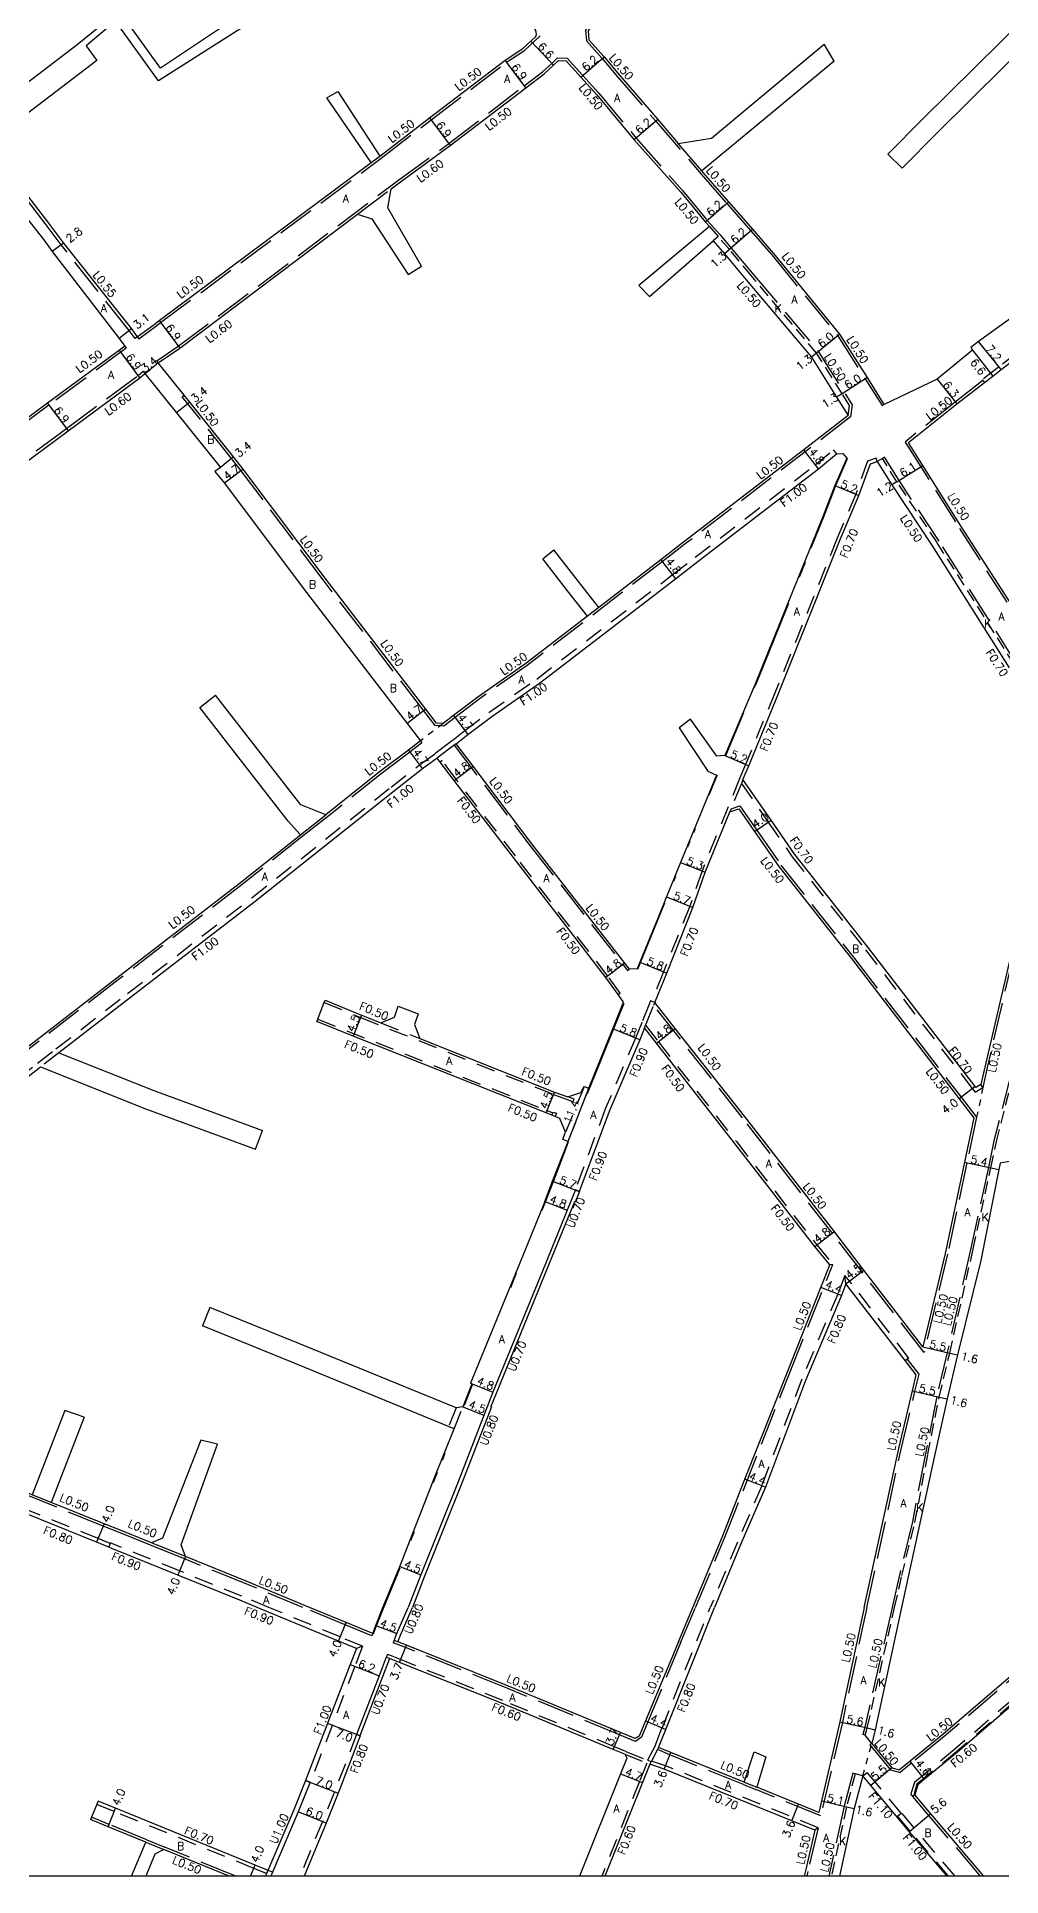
# Model space of a CAD drawing. Header units: metres. Extents: x -10400 to -9599, y -111600 to -111000.
# Drawn here: x -10167.5 to -9974.7, y -111600 to -111232.3 of the extents above; entities that cross this region are included whole.
import ezdxf

# ---------------------------------------------------------------- set-up
doc = ezdxf.new("R2010")
doc.units = ezdxf.units.M
doc.header["$LTSCALE"] = 2.5
for name, pattern in [('2213000', [1.5, 1, -0.5]), ('2232000', [2.5, 1.5, -1]), ('2233000', [4, 3, -1]), ('6301000', [1, 0.5, -0.5])]:
    doc.linetypes.add(name, pattern=pattern)
for name, color, linetype in [('2101000', 177, 'Continuous'), ('2101001', 1, 'Continuous'), ('2102000', 191, 'Continuous'), ('2102001', 191, 'Continuous'), ('2213000', 6, '2213000'), ('2231000', 162, 'Continuous'), ('2232000', 4, '2232000'), ('2233000', 62, '2233000'), ('2235000', 7, 'Continuous'), ('5107000', 24, '2232000'), ('6132000', 1, '6132000'), ('6165200', 3, 'Continuous'), ('9201100', 215, 'Continuous'), ('9201500', 222, 'Continuous'), ('9202100', 82, 'Continuous'), ('9202200', 155, '6301000'), ('9203500', 155, 'Continuous'), ('999', 7, 'Continuous')]:
    doc.layers.add(name, color=color, linetype=linetype)
doc.styles.add('Dm_Anotation', font='txt.shx', dxfattribs={"bigfont": 'pscdm.shx'})
doc.linetypes.add('6132000', pattern='A,1e-07,[100,DM.shx,S=0.25,R=0,X=0,Y=0],0.05,[100,DM.shx,S=0.2,R=0,X=0,Y=0],0.05,[100,DM.shx,S=0.15,R=0,X=0,Y=0],0.05,[100,DM.shx,S=0.1,R=0,X=0,Y=0],0.05,[100,DM.shx,S=0.05,R=0,X=0,Y=0],4.8', length=5)

msp = doc.modelspace()

# ---------------------------------------------------------------- linework, layer by layer
at = {"layer": '2101000'}
for points in [[(-10024.93, -111194.1), (-10031.82, -111200.06), (-10039.06, -111207.38), (-10043.81, -111211.19), (-10047.75, -111216.5), (-10055.67, -111228.52), (-10057.28, -111231.08), (-10057.12, -111232.87), (-10054.06, -111236.27), (-10050.99, -111239.97), (-10043.35, -111248.83), (-10039.24, -111253.61)], [(-10098.93, -111256.14), (-10088.96, -111248.5), (-10073.87, -111236.96), (-10070.29, -111234.65), (-10068.72, -111233.17), (-10067.7, -111232.21), (-10067.61, -111231.79), (-10067.66, -111231.39), (-10067.74, -111231.03), (-10067.94, -111230.71), (-10070.36, -111228.86), (-10074.81, -111224.92), (-10079.77, -111220.92), (-10091.42, -111212.48), (-10091.87, -111211.67)], [(-10096.62, -111262.66), (-10094.78, -111261.28), (-10084.82, -111254.02), (-10069.73, -111242.48), (-10066.03, -111239.7), (-10064.19, -111237.97), (-10063.17, -111237.01), (-10061.68, -111237.08), (-10058.75, -111240.33), (-10055.53, -111243.89), (-10048.05, -111252.88), (-10038.75, -111263.37), (-10033.82, -111269.33), (-10033.02, -111270.22)], [(-10175.8, -111255.68), (-10175, -111256.47), (-10174.54, -111257.42), (-10173.16, -111259.12), (-10165.35, -111269.26), (-10162.17, -111273.52), (-10148.56, -111290.69), (-10147.4, -111292.27), (-10143.76, -111289.58), (-10143.03, -111289.03), (-10100.65, -111257.42)], [(-9969.51, -111286.23), (-9979.2, -111293.18), (-9980.78, -111294.42), (-9980.41, -111294.9), (-9987.5, -111300.75), (-9998.06, -111305.76), (-10001.43, -111300.41), (-10006.95, -111291.75), (-10019.79, -111275.98), (-10024.35, -111270.75), (-10029.15, -111265.25), (-10034.25, -111259.41), (-10034.52, -111259.09)], [(-10175.51, -111260.98), (-10166.06, -111272.86), (-10164.38, -111275.23), (-10151.01, -111292.6), (-10149.87, -111294.1), (-10150.96, -111294.9), (-10165.36, -111305.55), (-10179.96, -111316.35)], [(-10057.39, -111348.09), (-10069.71, -111357.55), (-10079.33, -111364.3), (-10084.18, -111367.99), (-10086.26, -111369.58), (-10087.56, -111369.5), (-10089.71, -111366.71), (-10109.84, -111340.53), (-10126.21, -111318.73), (-10128.13, -111316.26), (-10136.91, -111305.31), (-10138, -111303.96), (-10143.2, -111297.49), (-10138.91, -111294.56), (-10103.34, -111267.73)], [(-10032.24, -111273.05), (-10030, -111275.68), (-10025.67, -111280.85), (-10012.62, -111296.34), (-10007.59, -111304.33), (-10005.26, -111307.99), (-10014.15, -111314.83), (-10038.2, -111333.34), (-10042.75, -111336.84), (-10055.14, -111346.36)], [(-9966.83, -111354.79), (-9982.58, -111330.35), (-9990.36, -111317.98), (-9992.74, -111314.2), (-9993.24, -111313.41), (-9983.58, -111305.69), (-9978.05, -111301.41), (-9976.37, -111300.12), (-9974.72, -111298.82), (-9966.05, -111292.15)], [(-10194.14, -111335.71), (-10188.02, -111331.35), (-10175.24, -111321.47), (-10161.22, -111311.07), (-10146.86, -111300.45), (-10145.85, -111299.62), (-10139.56, -111307.44), (-10130.78, -111318.39), (-10131.87, -111319.19), (-10129.97, -111321.55), (-10117.82, -111337.72), (-10113.58, -111343.38), (-10093.44, -111369.57), (-10090.78, -111373.03), (-10093.2, -111374.88), (-10098.94, -111379.25), (-10109.7, -111387.81)], [(-10031.58, -111379.92), (-10038.76, -111397.35), (-10041.6, -111404.23), (-10043.42, -111408.65), (-10046.92, -111417.29), (-10047.46, -111418.6), (-10048.98, -111418.65), (-10049.89, -111417.49), (-10068.49, -111393.64), (-10080.24, -111378.09), (-10083.62, -111373.61), (-10081.33, -111371.73), (-10076.5, -111368.18), (-10066.95, -111361.48), (-10039.82, -111340.64), (-10035.23, -111337.11), (-10011.22, -111318.63), (-10007.6, -111315.63), (-10006.36, -111315.58), (-10005.57, -111316.51), (-10007.92, -111321.99), (-10010.26, -111328.06), (-10023.95, -111361.83), (-10029.93, -111375.98)], [(-9972.71, -111415.63), (-9977.98, -111438.24), (-9978.72, -111441.72), (-9979.74, -111442.35), (-9979.89, -111442.15), (-10001.28, -111414.35), (-10015.91, -111395.78), (-10020.69, -111388.89), (-10026.31, -111380.78), (-10025.14, -111378), (-10019.22, -111363.59), (-10006.85, -111332.81), (-10003.12, -111324), (-10000.84, -111317.68), (-9999.45, -111317.21), (-9996.54, -111321.87), (-9988.5, -111334.05), (-9973.09, -111358.41)], [(-10061.3, -111444.2), (-10058.73, -111443.31), (-10058.05, -111442.12), (-10057.15, -111442.47), (-10052.33, -111430.62), (-10050.17, -111425.3), (-10051.28, -111423.76), (-10053.73, -111420.36), (-10072.17, -111396.36), (-10084.07, -111380.99), (-10086.81, -111377.28), (-10087.41, -111376.47), (-10090.35, -111378.61), (-10096, -111383.05), (-10123.8, -111405.16), (-10148.73, -111424.33), (-10163.04, -111435.39)], [(-10198.2, -111456.42), (-10192.97, -111452.46), (-10189.02, -111449.33), (-10178.46, -111441.34), (-10173.63, -111437.51), (-10151.5, -111420.41), (-10126.74, -111401.36), (-10114.78, -111391.85)], [(-10109.85, -111424.88), (-10102.55, -111427.86), (-10098.71, -111429.39)], [(-10098.71, -111429.39), (-10096, -111428.27), (-10095.24, -111426.04), (-10091.26, -111427.62), (-10092, -111429.75), (-10090.89, -111432.51)], [(-10062.93, -111448.5), (-10063.85, -111448.14), (-10064.5, -111447.88), (-10065.64, -111447.42), (-10104.22, -111432.04), (-10111.5, -111429.13)], [(-10036.31, -111546.27), (-10030.4, -111532.06), (-10025.9, -111520.64), (-10017.49, -111499.34), (-10010.71, -111482.29), (-10008.92, -111477.78), (-10011.94, -111474.1), (-10028.03, -111453.46), (-10043.61, -111433.5), (-10045.98, -111430.41), (-10046.95, -111432.8), (-10052.94, -111446.82), (-10059.03, -111463.12), (-10059.81, -111462.82), (-10061.43, -111466.84)], [(-10090.89, -111432.51), (-10063.98, -111443.24), (-10061.3, -111444.2)], [(-10168.39, -111523.73), (-10190.28, -111514.9), (-10202.15, -111510.14), (-10204.52, -111509.19), (-10203.13, -111505.71), (-10191.6, -111476.8), (-10184.57, -111459.64), (-10179.99, -111448.44), (-10175.85, -111445.27), (-10175.6, -111445.07), (-10170.72, -111441.32), (-10166.72, -111438.23)], [(-10065.9, -111465.11), (-10064.35, -111461.07), (-10061.27, -111453.1), (-10062.3, -111452.7), (-10061.75, -111451.29), (-10062.93, -111448.5)], [(-9945.45, -111536.89), (-9921.31, -111516.63), (-9921.48, -111513.63), (-9923.2, -111511.69), (-9938.7, -111493.89), (-9942.79, -111492.23), (-9944.56, -111490.09), (-9963.72, -111466.45), (-9971.94, -111456.9), (-9974.89, -111457.48), (-9975.18, -111458.73), (-9978.76, -111476.93), (-9983.42, -111495.78), (-9985.51, -111504.6), (-9988.04, -111515.95), (-9994.62, -111546.27)], [(-10065.9, -111465.11), (-10070.25, -111475.79), (-10080.75, -111501.41)], [(-10061.43, -111466.84), (-10065.81, -111477.61), (-10076.31, -111503.23), (-10083.25, -111521.17)], [(-10002.06, -111546.27), (-9995.17, -111514.53), (-9992.42, -111502.96), (-9991.66, -111499.75), (-9993.89, -111496.89), (-10005.25, -111482.15), (-10005.73, -111481.58), (-10006.63, -111483.92), (-10013.81, -111500.93), (-10021.8, -111522.26), (-10026.7, -111533.56), (-10031.97, -111546.27)], [(-10080.48, -111501.52), (-10080.49, -111501.56), (-10082.28, -111506.19)], [(-10123.41, -111546.27), (-10126.86, -111544.84), (-10139.27, -111539.82), (-10152.46, -111534.48), (-10153.1, -111534.22), (-10155.51, -111533.25), (-10191.69, -111518.64), (-10203.67, -111513.84), (-10206.29, -111512.73), (-10207.92, -111516.83), (-10216.84, -111539.29), (-10217.65, -111541.29), (-10217.22, -111542.83), (-10211.11, -111545.11)], [(-10098.28, -111546.27), (-10094.87, -111538.06), (-10087.88, -111520.14), (-10084.04, -111510.54)], [(-10083.25, -111521.17), (-10090.7, -111539.75), (-10093.25, -111546.27)], [(-10112.95, -111546.27), (-10125.31, -111541.15), (-10137.76, -111536.11), (-10144.56, -111533.36), (-10150.63, -111530.9), (-10154.01, -111529.54), (-10164.58, -111525.27)], [(-10103.59, -111554.48), (-10107.19, -111552.99), (-10123.41, -111546.27)], [(-10100.32, -111551.5), (-10105.66, -111549.29), (-10112.95, -111546.27)], [(-10100.32, -111551.5), (-10099.69, -111549.88), (-10098.28, -111546.27)], [(-10096.03, -111552.86), (-10095.49, -111551.5), (-10093.25, -111546.27)], [(-10043.16, -111574.25), (-10041.73, -111570.67), (-10031.97, -111546.27)], [(-10039.22, -111553.15), (-10036.31, -111546.27)], [(-10002.06, -111546.27), (-10006.93, -111569.14), (-10011.11, -111587.25)], [(-9994.62, -111546.27), (-9999.9, -111570.72), (-10000.56, -111573.44)], [(-9960.63, -111549.63), (-9986.37, -111571.7), (-9992.9, -111577.03), (-9994.99, -111578.74)], [(-10047.84, -111572.49), (-10050.82, -111571.26), (-10073.15, -111562.02), (-10093.6, -111553.83), (-10095.28, -111553.16), (-10096.03, -111552.86)], [(-10039.22, -111553.15), (-10045.79, -111568.97), (-10047.06, -111572.03)], [(-9957.74, -111553.08), (-9983.41, -111575.22), (-9989.99, -111580.59), (-9991.35, -111581.7)], [(-10103.59, -111554.48), (-10104.82, -111557.68), (-10113.73, -111580.87)], [(-10097.61, -111556.21), (-10099.03, -111559.91), (-10103.55, -111571.68)], [(-10049.95, -111575.62), (-10052.23, -111574.68), (-10074.56, -111565.44), (-10094.98, -111557.26), (-10096.96, -111556.47), (-10097.61, -111556.21)], [(-10102.81, -111571.96), (-10107.21, -111583.42)], [(-10103.55, -111571.68), (-10102.81, -111571.96)], [(-10047.06, -111572.03), (-10047.84, -111572.49)], [(-10049.95, -111575.62), (-10049.52, -111576.41)], [(-10026.04, -111581.19), (-10040.71, -111575.24), (-10043.16, -111574.25)], [(-10000.56, -111573.44), (-9996.53, -111578.31), (-9994.99, -111578.74)], [(-10049.52, -111576.41), (-10050.78, -111579.54), (-10058.97, -111600)], [(-10044.95, -111577.62), (-10046.41, -111581.29), (-10053.91, -111600)], [(-10011.93, -111590.8), (-10016.56, -111588.92), (-10042.06, -111578.58), (-10044.95, -111577.62)], [(-10112.8, -111581.23), (-10115.2, -111587.1), (-10120.33, -111599.22)], [(-10112.8, -111581.23), (-10113.73, -111580.87)], [(-10011.11, -111587.25), (-10015.21, -111585.58), (-10023.54, -111582.21)], [(-10002.34, -111579.96), (-10004.05, -111586.46), (-10006.98, -111600)], [(-9985.48, -111600), (-9993.02, -111591.11), (-10000.73, -111581.86), (-10002.34, -111579.96)], [(-9991.35, -111581.7), (-9991.95, -111583.71)], [(-10120.33, -111599.22), (-10123.84, -111597.78), (-10151.71, -111586.4), (-10155.2, -111584.98)], [(-10107.21, -111583.42), (-10109.65, -111589.38), (-10114, -111600)], [(-9978.14, -111600), (-9988.73, -111587.5), (-9991.95, -111583.71)], [(-10145.7, -111593.18), (-10153.22, -111590.11), (-10156.71, -111588.68)], [(-10011.93, -111590.8), (-10013.81, -111598.95), (-10014.05, -111600)], [(-10128.99, -111600), (-10142.08, -111594.66)]]:
    msp.add_lwpolyline(points, dxfattribs=at)
msp.add_lwpolyline([(-9990.32, -111494.14), (-10002.17, -111478.84), (-10008.17, -111471), (-10026, -111448.06), (-10039.84, -111430.52), (-10043.93, -111425.35), (-10041.55, -111419.47), (-10036.3, -111406.33), (-10033.83, -111399.29), (-10028.93, -111387.24), (-10027.15, -111386.59), (-10023.98, -111391.17), (-10019.12, -111398.17), (-10004.42, -111416.83), (-9983.06, -111444.59), (-9980.14, -111448.39), (-9982.02, -111457.28), (-9985.9, -111475.52)], close=True, dxfattribs=at)
at = {"layer": '2101000', "flags": 128}
msp.add_lwpolyline([(-10080.75, -111501.41), (-10080.48, -111501.52)], dxfattribs=at)
at = {"layer": '2101001'}
msp.add_lwpolyline([(-10155.2, -111584.98), (-10156.71, -111588.68)], dxfattribs=at)
at = {"layer": '2102000'}
for points in [[(-9941.09, -111206.63), (-9960.7, -111224.93), (-9987.49, -111251.46), (-9994.49, -111258.54)], [(-10093.24, -111209.23), (-10116.47, -111221.54), (-10121.89, -111224.36), (-10128.14, -111228.8), (-10142.75, -111238.56), (-10151.02, -111227.07), (-10159.41, -111233.91), (-10178.73, -111248.62), (-10180.05, -111249.82)], [(-10091.87, -111211.67), (-10115.17, -111224.02), (-10120.6, -111226.85), (-10127.41, -111231.11), (-10143.15, -111241.12), (-10151.71, -111229.19), (-10157.6, -111234.06), (-10155.49, -111237.03), (-10175.63, -111252.37), (-10175.8, -111255.68)], [(-9997.33, -111255.72), (-9990.37, -111248.68), (-9964.43, -111223), (-9970.24, -111209)], [(-10039.24, -111253.61), (-10032.62, -111252.52), (-10023.72, -111245.18), (-10010.04, -111233.78)], [(-10008.08, -111237.18), (-10021.77, -111248.57), (-10034.52, -111259.09)], [(-10100.65, -111257.42), (-10109.49, -111244.46)], [(-10107.27, -111243.25), (-10098.93, -111256.14)], [(-10090.55, -111278.14), (-10097.27, -111266.47), (-10096.62, -111262.66)], [(-10103.34, -111267.73), (-10100.51, -111268.68), (-10093.23, -111279.8)], [(-10033.02, -111270.22), (-10047.15, -111281.99)], [(-10044.99, -111284.22), (-10032.24, -111273.05)], [(-10057.39, -111348.09), (-10061.36, -111343.03), (-10066.31, -111336.65)], [(-10055.14, -111346.36), (-10059.18, -111341.2), (-10064.14, -111334.82)], [(-10109.7, -111387.81), (-10114.71, -111385.79), (-10131.73, -111363.91)], [(-10114.78, -111391.85), (-10117.2, -111389.1), (-10134.89, -111366.36)], [(-10029.93, -111375.98), (-10031.56, -111376.08), (-10036.78, -111368.7)], [(-10039.04, -111370.45), (-10033.32, -111379.11), (-10031.58, -111379.92)], [(-10163.04, -111435.39), (-10144.11, -111442.92), (-10122.36, -111450.94)], [(-10166.72, -111438.23), (-10145.53, -111446.66), (-10123.74, -111454.69)], [(-10082.28, -111506.19), (-10083.62, -111506.39), (-10115.07, -111493.5), (-10132.86, -111486.28)], [(-10084.04, -111510.54), (-10085.14, -111510.09), (-10116.52, -111497.23), (-10134.37, -111489.99)], [(-10161.88, -111506.91), (-10168.39, -111523.73)], [(-10157.99, -111508.26), (-10164.58, -111525.27)], [(-10134.69, -111512.83), (-10142.38, -111532.44), (-10144.56, -111533.36)], [(-10137.76, -111536.11), (-10138.61, -111533.77), (-10131.36, -111513.63)], [(-10026.04, -111581.19), (-10024.09, -111575.15)], [(-10021.74, -111576.14), (-10023.54, -111582.21)], [(-10148.56, -111600), (-10145.7, -111593.18)], [(-10142.08, -111594.66), (-10143.9, -111595.58), (-10145.71, -111600)]]:
    msp.add_lwpolyline(points, dxfattribs=at)
at = {"layer": '2102001'}
for points in [[(-10008.08, -111237.18), (-10010.04, -111233.78)], [(-10109.49, -111244.46), (-10107.27, -111243.25)], [(-9994.49, -111258.54), (-9997.33, -111255.72)], [(-10093.23, -111279.8), (-10090.55, -111278.14)], [(-10044.99, -111284.22), (-10047.15, -111281.99)], [(-10066.31, -111336.65), (-10064.14, -111334.82)], [(-10134.89, -111366.36), (-10131.73, -111363.91)], [(-10036.78, -111368.7), (-10039.04, -111370.45)], [(-10111.5, -111429.13), (-10111.32, -111428.67), (-10110, -111425.25), (-10109.85, -111424.88)], [(-10123.74, -111454.69), (-10122.36, -111450.94)], [(-10132.86, -111486.28), (-10134.37, -111489.99)], [(-10157.99, -111508.26), (-10161.88, -111506.91)], [(-10131.36, -111513.63), (-10134.69, -111512.83)], [(-10024.09, -111575.15), (-10021.74, -111576.14)]]:
    msp.add_lwpolyline(points, dxfattribs=at)
at = {"layer": '2213000'}
for points in [[(-10005.26, -111307.99), (-10005, -111305.98), (-10006.49, -111303.63), (-10011.6, -111295.54), (-10024.68, -111280.01), (-10029.02, -111274.83), (-10031.24, -111272.22), (-10032.24, -111273.05)], [(-9957.57, -111378.98), (-9956.73, -111377.71), (-9957.92, -111376.23), (-9966.21, -111365.95), (-9969.01, -111362.47), (-9972.09, -111357.75), (-9987.49, -111333.39), (-9995.52, -111321.23), (-9998.43, -111316.58), (-9999.45, -111317.21)], [(-10000.56, -111573.44), (-10001.85, -111571.81), (-10001.45, -111570.31), (-9995.99, -111546.27), (-9994.55, -111539.89), (-9991.95, -111529.27), (-9989.35, -111515.66), (-9987.07, -111504.23), (-9984.97, -111495.41), (-9980.27, -111474.57), (-9976.74, -111458.4), (-9975.64, -111453.12), (-9972.16, -111439.36), (-9967.07, -111418.5), (-9966.16, -111414.89), (-9962.66, -111405.03), (-9961.37, -111405.58)], [(-10002.34, -111579.96), (-10003.88, -111579.55), (-10005.61, -111586.12), (-10008.61, -111600)]]:
    msp.add_lwpolyline(points, dxfattribs=at)
at = {"layer": '2231000'}
for points in [[(-10060, -111465.18), (-10060.78, -111467.1), (-10065.16, -111477.87), (-10075.66, -111503.49), (-10076.68, -111506.12)], [(-10059.82, -111465.25), (-10060, -111465.18)], [(-10059.03, -111463.12), (-10058.97, -111463.15), (-10059.82, -111465.25)], [(-10076.59, -111506.16), (-10082.5, -111521.46)], [(-10076.59, -111506.16), (-10076.68, -111506.12)], [(-10082.5, -111521.46), (-10089.96, -111540.05), (-10092.39, -111546.27)], [(-10095.28, -111553.16), (-10094.75, -111551.8), (-10092.39, -111546.27)], [(-10096.96, -111556.47), (-10098.38, -111560.16), (-10102.9, -111571.93)], [(-10113.73, -111580.87), (-10116.12, -111586.71), (-10121.26, -111598.84)]]:
    msp.add_lwpolyline(points, dxfattribs=at)
at = {"layer": '2232000'}
for points in [[(-10100.65, -111257.42), (-10098.93, -111256.14)], [(-9929.88, -111266.48), (-9929.79, -111265.78), (-9932.52, -111265.73), (-9935.12, -111267.84), (-9935.17, -111267.89), (-9942.8, -111273.66), (-9944.88, -111275.24), (-9960.34, -111286.94), (-9966.48, -111291.59), (-9975.28, -111298.38), (-9978.48, -111300.86), (-9978.36, -111301.02), (-9978.05, -111301.41)], [(-10171.33, -111440.53), (-10167.33, -111437.44), (-10163.65, -111434.6), (-10149.34, -111423.54), (-10124.42, -111404.37), (-10096.62, -111382.26), (-10090.96, -111377.81), (-10088, -111375.67), (-10087.61, -111375.37), (-10084.62, -111373.12), (-10084.22, -111372.81), (-10081.94, -111370.94), (-10077.09, -111367.37), (-10067.53, -111360.67), (-10040.43, -111339.85), (-10035.84, -111336.32), (-10011.84, -111317.85), (-10008.24, -111314.86), (-10007.6, -111315.63)], [(-9999.45, -111317.21), (-9999.67, -111316.55), (-10001.39, -111317.12), (-10003.77, -111323.74), (-10007.49, -111332.54), (-10019.87, -111363.32), (-10025.78, -111377.73), (-10026.93, -111380.45), (-10034.49, -111399.05), (-10036.95, -111406.08), (-10042.2, -111419.21), (-10044.58, -111425.08)], [(-10083.62, -111373.61), (-10084.02, -111373.91), (-10087.01, -111376.17), (-10087.41, -111376.47)], [(-10051.28, -111423.76), (-10050.88, -111423.46), (-10053.33, -111420.07), (-10071.77, -111396.05), (-10083.67, -111380.68), (-10086.41, -111376.98), (-10086.81, -111377.28)], [(-10026.31, -111380.78), (-10026.62, -111381.56), (-10028.68, -111386.62), (-10028.93, -111387.24)], [(-10026.62, -111381.56), (-10021.26, -111389.29), (-10016.47, -111396.2), (-10001.83, -111414.78), (-9980.45, -111442.58), (-9979.91, -111443.27), (-9978.33, -111442.3), (-9978.72, -111441.72)], [(-10109.89, -111424.97), (-10110.03, -111425.34), (-10102.74, -111428.32), (-10064.16, -111443.71), (-10060.23, -111445.12), (-10060.06, -111444.65), (-10061.3, -111444.2)], [(-10045.98, -111430.41), (-10045.77, -111429.88), (-10045.66, -111429.61), (-10044.15, -111425.88), (-10043.93, -111425.35), (-10044.58, -111425.08), (-10044.76, -111425.01), (-10044.98, -111425.54), (-10046.49, -111429.27), (-10046.6, -111429.54), (-10047.78, -111432.45), (-10053.77, -111446.49), (-10059.87, -111462.8), (-10059.81, -111462.82)], [(-10111.5, -111429.13), (-10111.32, -111428.67), (-10065.46, -111446.96), (-10064.31, -111447.41)], [(-10098.71, -111429.39), (-10090.89, -111432.51)], [(-10045.77, -111429.88), (-10043.21, -111433.19), (-10027.63, -111453.15), (-10011.55, -111473.79), (-10008.35, -111477.69), (-10008.92, -111477.78)], [(-10163.04, -111435.39), (-10166.72, -111438.23)], [(-10005.73, -111481.58), (-10005.95, -111479.92), (-10007.37, -111483.62), (-10014.56, -111500.63), (-10022.55, -111521.96), (-10027.43, -111533.25), (-10032.84, -111546.27)], [(-9993.89, -111496.89), (-9993.49, -111496.58), (-9993.17, -111496.34), (-9993.18, -111496.34), (-10004.55, -111481.59), (-10005.95, -111479.92)], [(-10152.8, -111533.48), (-10155.21, -111532.5), (-10191.39, -111517.9), (-10203.36, -111513.1), (-10205.93, -111512.01)], [(-10121.06, -111546.27), (-10126.52, -111544.01), (-10138.93, -111538.98), (-10152.12, -111533.64), (-10152.76, -111533.38), (-10152.8, -111533.48), (-10153.1, -111534.22)], [(-10102.34, -111554.02), (-10106.84, -111552.15), (-10121.06, -111546.27)], [(-10043.89, -111573.91), (-10042.48, -111570.38), (-10032.84, -111546.27)], [(-9958.26, -111552.47), (-9983.92, -111574.61), (-9990.5, -111579.97), (-9992.04, -111581.24)], [(-9957.87, -111552.92), (-9983.54, -111575.07), (-9990.12, -111580.44), (-9991.52, -111581.59)], [(-10102.34, -111554.02), (-10103.89, -111558.04), (-10112.8, -111581.23)], [(-10102.34, -111554.02), (-10103.59, -111554.48)], [(-10097.39, -111555.65), (-10097.61, -111556.21)], [(-10049.72, -111575.06), (-10052, -111574.12), (-10074.33, -111564.89), (-10094.75, -111556.71), (-10096.74, -111555.91), (-10097.39, -111555.65)], [(-10103.55, -111571.68), (-10107.95, -111583.12)], [(-10049.95, -111575.62), (-10044.95, -111577.62)], [(-10049.72, -111575.06), (-10045.41, -111576.79), (-10044.67, -111577.09)], [(-10043.89, -111573.91), (-10045.41, -111576.79)], [(-10043.16, -111574.25), (-10043.4, -111574.69), (-10044.6, -111576.97), (-10044.67, -111577.09), (-10044.95, -111577.62)], [(-10045.5, -111577.4), (-10046.97, -111581.07), (-10054.55, -111600)], [(-10011.3, -111590.3), (-10041.8, -111577.93), (-10044.6, -111576.97)], [(-10002.34, -111579.96), (-10001.5, -111579.25)], [(-9994.69, -111587.39), (-9999.89, -111581.16), (-10001.5, -111579.25)], [(-10107.95, -111583.12), (-10110.39, -111589.08), (-10114.87, -111600)], [(-9992.04, -111581.24), (-9992.74, -111583.56)], [(-9991.52, -111581.59), (-9992.1, -111583.53)], [(-10121.53, -111599.48), (-10124.1, -111598.43), (-10151.98, -111587.05), (-10155.46, -111585.63)], [(-9992.33, -111584.04), (-9992.74, -111583.56)], [(-9991.95, -111583.71), (-9992.33, -111584.04)], [(-9991.95, -111583.71), (-9992.1, -111583.53)], [(-10011.3, -111590.3), (-10011.93, -111590.8)], [(-9995.54, -111588.09), (-9995.38, -111587.97), (-9994.69, -111587.39), (-9994.61, -111587.32)], [(-9985.22, -111600), (-9992.86, -111590.98), (-9995.38, -111587.97)], [(-9983.91, -111600), (-9992.1, -111590.34), (-9994.61, -111587.32)], [(-10121.26, -111598.84), (-10121.53, -111599.48), (-10121.75, -111600)], [(-10120.33, -111599.22), (-10120.66, -111600)]]:
    msp.add_lwpolyline(points, dxfattribs=at)
at = {"layer": '2233000'}
for points in [[(-9974.05, -111151.05), (-9979.32, -111154.65), (-9990.06, -111163.52), (-10000.28, -111172.06), (-10010.61, -111180.74), (-10022.14, -111191.03), (-10032.16, -111199.69), (-10039.39, -111207), (-10044.18, -111210.84), (-10048.16, -111216.21), (-10056.09, -111228.25), (-10057.8, -111230.96), (-10057.61, -111233.09), (-10054.44, -111236.6), (-10051.37, -111240.29), (-10043.73, -111249.16), (-10034.63, -111259.73), (-10029.53, -111265.58), (-10024.73, -111271.08), (-10020.18, -111276.3), (-10007.36, -111292.04), (-10001.86, -111300.68), (-9998.48, -111306.02), (-9998.06, -111305.76)], [(-10147.4, -111292.27), (-10147.1, -111292.67), (-10143.46, -111289.98), (-10142.73, -111289.43), (-10098.63, -111256.54), (-10088.65, -111248.9), (-10073.59, -111237.37), (-10069.98, -111235.04), (-10066.86, -111232.1)], [(-10143.2, -111297.49), (-10143.48, -111297.07), (-10139.2, -111294.16), (-10095.08, -111260.87), (-10085.11, -111253.62), (-10070.04, -111242.08), (-10066.35, -111239.32), (-10064.54, -111237.6), (-10063.36, -111236.5), (-10061.45, -111236.59), (-10058.37, -111239.99), (-10055.15, -111243.56), (-10047.67, -111252.55), (-10038.37, -111263.04), (-10033.44, -111269), (-10030.86, -111271.9), (-10028.64, -111274.51), (-10024.3, -111279.69), (-10011.2, -111295.24), (-10004.48, -111305.86), (-10004.79, -111308.26), (-10037.9, -111333.74), (-10042.44, -111337.23), (-10069.42, -111357.96), (-10079.04, -111364.7), (-10083.87, -111368.39), (-10086.11, -111370.1), (-10087.82, -111369.99), (-10090.11, -111367.01), (-10110.24, -111340.83), (-10126.6, -111319.03), (-10128.52, -111316.57), (-10137.3, -111305.63), (-10138.39, -111304.28), (-10138, -111303.96)], [(-10147.84, -111292.6), (-10149, -111291.03), (-10162.6, -111273.85), (-10165.79, -111269.59), (-10173.59, -111259.46), (-10175.01, -111257.72), (-10175.45, -111256.8), (-10176.22, -111256.04), (-10175.8, -111255.68)], [(-10034.52, -111259.09), (-10039.24, -111253.61)], [(-10103.34, -111267.73), (-10096.62, -111262.66)], [(-10033.02, -111270.22), (-10031.24, -111272.22)], [(-10147.4, -111292.27), (-10147.84, -111292.6)], [(-10149.87, -111294.1), (-10149.58, -111294.5), (-10165.06, -111305.95), (-10179.66, -111316.75), (-10192.17, -111325.83), (-10209.43, -111338.38), (-10213.63, -111341.43), (-10217.02, -111343.89), (-10232.75, -111355.31), (-10242.42, -111362.34), (-10242.71, -111361.93)], [(-10175.6, -111321), (-10161.57, -111310.59), (-10147.22, -111299.98), (-10146.23, -111299.15), (-10145.85, -111299.62)], [(-9978.36, -111301.02), (-9979.54, -111301.94), (-9983.91, -111305.3), (-9993.91, -111313.29), (-9993.16, -111314.47), (-9983, -111330.61), (-9967.25, -111355.08), (-9962.6, -111361.41)], [(-9956.73, -111377.71), (-9956.43, -111377.28), (-9965.81, -111365.65), (-9968.56, -111362.24), (-9971.67, -111357.47), (-9987.07, -111333.12), (-9995.1, -111320.96), (-9998.01, -111316.31), (-9998.43, -111316.58)], [(-10055.14, -111346.36), (-10057.39, -111348.09)], [(-10090.78, -111373.03), (-10090.48, -111373.43), (-10092.9, -111375.27), (-10098.63, -111379.64), (-10109.39, -111388.2), (-10114.47, -111392.24), (-10126.43, -111401.75), (-10151.2, -111420.81), (-10173.32, -111437.9)], [(-10084.02, -111373.91), (-10068.89, -111393.95), (-10050.28, -111417.8), (-10049.37, -111418.96), (-10048.98, -111418.65)], [(-9958.86, -111383.46), (-9960.9, -111387.78), (-9965.56, -111397.66), (-9967.82, -111402.85), (-9968.95, -111405.67), (-9971.39, -111413.18), (-9972.23, -111415.76), (-9977.5, -111438.35), (-9978.33, -111442.3)], [(-10114.78, -111391.85), (-10109.7, -111387.81)], [(-10028.68, -111386.62), (-10026.96, -111385.99), (-10023.56, -111390.88), (-10018.72, -111397.87), (-10004.02, -111416.52), (-9982.67, -111444.29), (-9979.6, -111448.27), (-9981.54, -111457.38), (-9985.41, -111475.63), (-9990.08, -111495.28), (-10002.56, -111479.14), (-10008.57, -111471.3), (-10026.39, -111448.37), (-10044.15, -111425.88)], [(-9962.66, -111405.03), (-9963.12, -111404.84), (-9966.64, -111414.74), (-9967.55, -111418.38), (-9972.64, -111439.24), (-9976.13, -111453.01), (-9977.23, -111458.29), (-9980.76, -111474.46), (-9985.46, -111495.3), (-9987.56, -111504.12), (-9989.84, -111515.57), (-9992.44, -111529.17), (-9995.04, -111539.77), (-9996.5, -111546.27)], [(-10035.77, -111546.27), (-10029.94, -111532.24), (-10017.02, -111499.52), (-10008.35, -111477.69)], [(-10001.55, -111546.27), (-9994.68, -111514.64), (-9991.93, -111503.07), (-9991.11, -111499.63), (-9993.49, -111496.58)], [(-10114.26, -111546.27), (-10125.5, -111541.62), (-10137.95, -111536.57), (-10144.75, -111533.82), (-10150.82, -111531.36), (-10154.2, -111530), (-10190.47, -111515.36), (-10202.33, -111510.61), (-10204.75, -111509.64)], [(-10164.58, -111525.27), (-10168.39, -111523.73)], [(-10100.52, -111551.96), (-10105.85, -111549.75), (-10114.26, -111546.27)], [(-10038.76, -111553.34), (-10035.77, -111546.27)], [(-10001.55, -111546.27), (-10006.44, -111569.25), (-10010.75, -111587.93)], [(-9996.5, -111546.27), (-10001.94, -111570.19), (-10002.33, -111571.68)], [(-9960.31, -111550.01), (-9986.05, -111572.08), (-9992.58, -111577.42), (-9994.88, -111579.29)], [(-10100.32, -111551.5), (-10100.52, -111551.96)], [(-10096.03, -111552.86), (-10096.21, -111553.32)], [(-10047.78, -111573.05), (-10051.01, -111571.72), (-10073.34, -111562.48), (-10093.79, -111554.29), (-10095.47, -111553.62), (-10096.21, -111553.32)], [(-10038.76, -111553.34), (-10045.33, -111569.16), (-10046.6, -111572.22), (-10047.78, -111573.05)], [(-10001.85, -111571.81), (-10002.33, -111571.68)], [(-10026.23, -111581.66), (-10040.9, -111575.71), (-10043.4, -111574.69)], [(-10000.56, -111573.44), (-10000.94, -111573.76)], [(-10000.94, -111573.76), (-9996.82, -111578.75), (-9994.88, -111579.29)], [(-10004.37, -111579.42), (-10006.1, -111586.02)], [(-10003.88, -111579.55), (-10004.37, -111579.42)], [(-10026.23, -111581.66), (-10023.73, -111582.67)], [(-10026.04, -111581.19), (-10023.54, -111582.21)], [(-10010.75, -111587.93), (-10023.73, -111582.67)], [(-10006.1, -111586.02), (-10009.13, -111600)], [(-9978.79, -111600), (-9989.12, -111587.83), (-9992.33, -111584.04)], [(-10145.51, -111592.71), (-10153.04, -111589.64), (-10156.52, -111588.22)], [(-10011.3, -111590.3), (-10013.32, -111599.06), (-10013.54, -111600)], [(-10145.7, -111593.18), (-10142.08, -111594.66)], [(-10145.51, -111592.71), (-10141.89, -111594.19)], [(-10127.67, -111600), (-10141.89, -111594.19)]]:
    msp.add_lwpolyline(points, dxfattribs=at)
at = {"layer": '2235000'}
msp.add_lwpolyline([(-10063.85, -111448.14), (-10064.5, -111447.88), (-10064.31, -111447.41), (-10064.24, -111447.23), (-10063.59, -111447.49)], close=True, dxfattribs=at)
at = {"layer": '5107000'}
for points in [[(-10058.05, -111442.12), (-10061.75, -111451.29)], [(-10057.54, -111443.49), (-10061.27, -111453.1)], [(-10083.62, -111506.39), (-10085.14, -111510.09)], [(-10084.04, -111510.54), (-10082.28, -111506.19)]]:
    msp.add_lwpolyline(points, dxfattribs=at)
at = {"layer": '6132000'}
for points in [[(-10005.47, -111316.65), (-10007.78, -111322.05), (-10010.12, -111328.12), (-10012.72, -111334.54)], [(-10013.86, -111337.35), (-10015.07, -111340.34)], [(-10017.19, -111345.56), (-10023.81, -111361.88)]]:
    msp.add_lwpolyline(points, dxfattribs=at)
at = {"layer": '6165200'}
for points in [[(-10024.04, -111362.43), (-10023.81, -111361.88)], [(-10029.75, -111375.95), (-10026.13, -111367.38)], [(-10033.03, -111383.82), (-10031.44, -111379.97), (-10031.41, -111379.91)], [(-10036.12, -111391.33), (-10035.81, -111390.58)], [(-10037.32, -111394.24), (-10036.84, -111393.09)], [(-10040.13, -111401.06), (-10039.73, -111400.09)], [(-10047.32, -111418.66), (-10046.79, -111417.35), (-10043.28, -111408.7), (-10041.92, -111405.4)], [(-10057.4, -111443.54), (-10050.07, -111425.45)], [(-10066.42, -111466.87), (-10065.76, -111465.17), (-10064.21, -111461.12), (-10061.15, -111453.2)], [(-10072.71, -111482.33), (-10071.58, -111479.41)], [(-10082, -111505.83), (-10080.43, -111501.92), (-10080.29, -111501.58)], [(-10086.39, -111516.84), (-10085.84, -111515.45)], [(-10088.16, -111521.27), (-10087.74, -111520.2), (-10087.35, -111519.24)], [(-10092.69, -111532.9), (-10091.99, -111531.1)], [(-10100.19, -111551.55), (-10099.55, -111549.93), (-10098.12, -111546.27), (-10094.83, -111538.37)]]:
    msp.add_lwpolyline(points, dxfattribs=at)
at = {"layer": '9201100'}
for points in [[(-10064.19, -111237.97), (-10068.72, -111233.17)], [(-10069.73, -111242.48), (-10073.87, -111236.96)], [(-10058.75, -111240.33), (-10054.06, -111236.27)], [(-10088.96, -111248.5), (-10084.82, -111254.02)], [(-10043.35, -111248.83), (-10048.05, -111252.88)], [(-10029.15, -111265.25), (-10033.82, -111269.33)], [(-10162.17, -111273.52), (-10164.38, -111275.23)], [(-10024.35, -111270.75), (-10029.02, -111274.83)], [(-10029.02, -111274.83), (-10030, -111275.68)], [(-10143.03, -111289.03), (-10138.91, -111294.56)], [(-10148.56, -111290.69), (-10151.01, -111292.6)], [(-10006.95, -111291.75), (-10011.6, -111295.54)], [(-10146.86, -111300.45), (-10150.96, -111294.9)], [(-10011.6, -111295.54), (-10012.62, -111296.34)], [(-9980.41, -111294.9), (-9976.37, -111300.12)], [(-9974.72, -111298.82), (-9979.2, -111293.18)], [(-10145.85, -111299.62), (-10143.2, -111297.49)], [(-10006.49, -111303.63), (-10007.59, -111304.33)], [(-10001.43, -111300.41), (-10006.49, -111303.63)], [(-9987.5, -111300.75), (-9983.58, -111305.69)], [(-10165.36, -111305.55), (-10161.22, -111311.07)], [(-10136.91, -111305.31), (-10139.56, -111307.44)], [(-10128.13, -111316.26), (-10130.78, -111318.39)], [(-10011.22, -111318.63), (-10014.15, -111314.83)], [(-9995.52, -111321.23), (-9990.36, -111317.98)], [(-10126.21, -111318.73), (-10129.97, -111321.55)], [(-10007.92, -111321.99), (-10003.12, -111324)], [(-9995.52, -111321.23), (-9996.54, -111321.87)], [(-10042.75, -111336.84), (-10039.82, -111340.64)], [(-10089.71, -111366.71), (-10093.44, -111369.57)], [(-10084.18, -111367.99), (-10081.33, -111371.73)], [(-10093.2, -111374.88), (-10090.35, -111378.61)], [(-10029.93, -111375.98), (-10025.14, -111378)], [(-10084.07, -111380.99), (-10080.24, -111378.09)], [(-10023.98, -111391.17), (-10020.69, -111388.89)], [(-10038.76, -111397.35), (-10033.83, -111399.29)], [(-10041.6, -111404.23), (-10036.3, -111406.33)], [(-10049.89, -111417.49), (-10053.73, -111420.36)], [(-10046.92, -111417.29), (-10041.55, -111419.47)], [(-10102.55, -111427.86), (-10104.22, -111432.04)], [(-10046.95, -111432.8), (-10052.33, -111430.62)], [(-10043.61, -111433.5), (-10039.84, -111430.52)], [(-10065.64, -111447.42), (-10063.98, -111443.24)], [(-10061.27, -111453.1), (-10057.15, -111442.47)], [(-9979.89, -111442.15), (-9983.06, -111444.59)], [(-9982.02, -111457.28), (-9976.74, -111458.4)], [(-10064.35, -111461.07), (-10059.03, -111463.12)], [(-9976.74, -111458.4), (-9975.18, -111458.73)], [(-10065.9, -111465.11), (-10061.43, -111466.84)], [(-10011.94, -111474.1), (-10008.14, -111471.17)], [(-10005.73, -111481.58), (-10002.17, -111478.84)], [(-10006.63, -111483.92), (-10010.71, -111482.29)], [(-9990.32, -111494.14), (-9984.97, -111495.41)], [(-9984.97, -111495.41), (-9983.42, -111495.78)], [(-9992.42, -111502.96), (-9987.07, -111504.23)], [(-9987.07, -111504.23), (-9985.51, -111504.6)], [(-10021.8, -111522.26), (-10025.9, -111520.64)], [(-10154.01, -111529.54), (-10155.51, -111533.25)], [(-10137.76, -111536.11), (-10139.27, -111539.82)], [(-10094.87, -111538.06), (-10090.7, -111539.75)], [(-10107.19, -111552.99), (-10105.66, -111549.29)], [(-10099.69, -111549.88), (-10095.49, -111551.5)], [(-10094.98, -111557.26), (-10093.6, -111553.83)], [(-10104.82, -111557.68), (-10099.03, -111559.91)], [(-10102.81, -111571.96), (-10109.34, -111569.45)], [(-10052.23, -111574.68), (-10050.82, -111571.26)], [(-10045.79, -111568.97), (-10041.73, -111570.67)], [(-10006.93, -111569.14), (-10001.45, -111570.31)], [(-10001.45, -111570.31), (-9999.91, -111570.72)], [(-10042.06, -111578.58), (-10040.71, -111575.24)], [(-10050.78, -111579.54), (-10046.41, -111581.29)], [(-9996.53, -111578.31), (-10000.73, -111581.86)], [(-9989.99, -111580.59), (-9992.9, -111577.03)], [(-10113.73, -111580.87), (-10107.21, -111583.42)], [(-10153.22, -111590.11), (-10151.71, -111586.4)], [(-10016.56, -111588.92), (-10015.21, -111585.58)], [(-10010.57, -111584.93), (-10005.61, -111586.12)], [(-10005.61, -111586.12), (-10004.05, -111586.46)], [(-10109.65, -111589.38), (-10115.2, -111587.1)], [(-9988.73, -111587.5), (-9993.02, -111591.11)], [(-10124.74, -111600), (-10123.84, -111597.78)]]:
    msp.add_lwpolyline(points, dxfattribs=at)
at = {"layer": '9201100', "flags": 128}
for points in [[(-10080.75, -111501.41), (-10076.31, -111503.23)], [(-10082.28, -111506.19), (-10078.08, -111507.81)]]:
    msp.add_lwpolyline(points, dxfattribs=at)
at = {"layer": '9202200'}
for points in [[(-10145.85, -111299.62), (-10143.2, -111297.49)], [(-10086.26, -111369.58), (-10090.78, -111373.03)], [(-9978.33, -111442.3), (-9979.6, -111448.27)], [(-10002.34, -111579.96), (-10000.56, -111573.44)]]:
    msp.add_lwpolyline(points, dxfattribs=at)
at = {"layer": '999'}
msp.add_lwpolyline([(-10400, -111000), (-9600, -111000), (-9600, -111600), (-10400, -111600)], close=True, dxfattribs=at)

# ---------------------------------------------------------------- texts
at = {"layer": '9201500', "style": 'Dm_Anotation'}
for s, rotation, p in [('6.6', 313.3346, (-10067.48, -111234.34)), ('6.2', 40.894, (-10057.68, -111239.27)), ('6.9', 306.881, (-10072.68, -111238.38)), ('6.9', 306.8825, (-10087.77, -111249.92)), ('6.2', 40.7412, (-10046.98, -111251.83)), ('6.2', 41.093, (-10032.76, -111268.27)), ('2.8', 37.6171, (-10160.88, -111273.54)), ('6.2', 41.093, (-10027.96, -111273.77)), ('1.3', 41.0929, (-10031.97, -111278.56)), ('3.1', 37.8967, (-10147.4, -111290.8)), ('6.9', 306.722, (-10141.84, -111290.46)), ('6.0', 39.1587, (-10010.58, -111294.58)), ('6.9', 306.4846, (-10149.78, -111296.33)), ('3.4', 38.7576, (-10145.83, -111299.47)), ('1.3', 38.2804, (-10014.92, -111299.07)), ('7.2', 308.4611, (-9977.88, -111294.69)), ('6.0', 32.5027, (-10005.37, -111302.79)), ('6.6', 307.683, (-9980.96, -111297.4)), ('3.4', 38.7565, (-10135.87, -111305.5)), ('1.3', 32.3083, (-10009.93, -111306.59)), ('6.3', 308.4605, (-9986.46, -111301.9)), ('6.9', 306.9071, (-10164.17, -111306.97)), ('3.4', 38.7564, (-10127.08, -111316.44)), ('4.7', 36.8962, (-10129.43, -111321.02)), ('4.8', 307.6483, (-10013.25, -111315.26)), ('6.1', 32.186, (-9994.35, -111320.37)), ('5.2', 337.2733, (-10006.95, -111322.28)), ('1.2', 32.1863, (-9998.99, -111324.34)), ('4.8', 307.567, (-10041.86, -111337.21)), ('4.7', 37.5534, (-10092.9, -111369.04)), ('4.7', 307.3296, (-10083.47, -111368.4)), ('4.7', 307.3296, (-10092.39, -111375.34)), ('5.2', 337.1075, (-10028.97, -111376.28)), ('4.8', 37.0592, (-10083.49, -111380.42)), ('4.0', 34.746, (-10023.78, -111390.58)), ('5.3', 338.4412, (-10037.75, -111397.64)), ('5.7', 338.4412, (-10040.4, -111404.6)), ('4.8', 36.8111, (-10053.15, -111419.8)), ('5.8', 337.9341, (-10045.68, -111417.69)), ('4.5', 68.2602, (-10104.07, -111431.4)), ('5.8', 337.9337, (-10051.08, -111431.01)), ('4.8', 38.2911, (-10043.04, -111432.92)), ('4.5', 68.4032, (-10065.49, -111446.78)), ('11.4', 68.4032, (-10060.76, -111449.68)), ('4.0', 37.5691, (-9985.83, -111447.73)), ('5.4', 348.015, (-9980.93, -111457.41)), ('5.7', 338.9122, (-10063.14, -111461.43)), ('4.8', 338.9122, (-10065.12, -111465.31)), ('4.8', 37.6407, (-10011.37, -111473.53)), ('4.5', 37.6407, (-10005.04, -111480.75)), ('4.4', 338.3341, (-10010.01, -111482.3)), ('5.5', 346.6283, (-9989.18, -111494.31)), ('1.6', 346.6246, (-9982.87, -111496.74)), ('4.8', 337.7029, (-10079.65, -111501.59)), ('5.5', 346.6295, (-9991.28, -111503.12)), ('4.5', 338.8704, (-10081.31, -111506.3)), ('1.6', 346.6295, (-9985.01, -111505.5)), ('4.4', 338.4546, (-10025.27, -111520.64)), ('4.0', 68.0156, (-10153.12, -111529.47)), ('4.5', 337.8322, (-10094.23, -111538.21)), ('4.0', 67.954, (-10140.06, -111543.92)), ('4.5', 338.8516, (-10099.05, -111550.02)), ('4.0', 67.5174, (-10107.78, -111556.4)), ('6.2', 338.9894, (-10103.38, -111558.13)), ('3.7', 68.1727, (-10095.48, -111560.91)), ('4.4', 337.1822, (-10045.01, -111569)), ('5.6', 347.9766, (-10005.73, -111569.29)), ('7.0', 338.9868, (-10107.89, -111571.98)), ('3.7', 67.519, (-10052.34, -111573.97)), ('1.6', 344.9486, (-9999.57, -111571.47)), ('4.7', 338.177, (-10050.04, -111579.73)), ('3.6', 67.9379, (-10042.73, -111582.43)), ('5.5', 40.2695, (-9999.92, -111581.04)), ('4.6', 309.1583, (-9991.96, -111577.46)), ('4.0', 67.7901, (-10150.99, -111586.08)), ('7.0', 338.6198, (-10111.92, -111581.47)), ('6.0', 337.6669, (-10113.87, -111587.54)), ('5.1', 346.4443, (-10009.63, -111585.05)), ('1.6', 347.772, (-10003.97, -111587.35)), ('5.6', 40.1134, (-9988, -111587.62)), ('3.6', 67.9205, (-10017.08, -111592.45)), ('4.0', 67.7898, (-10123.26, -111597.48))]:
    msp.add_text(s, height=1.6, rotation=rotation, dxfattribs=at).set_placement(p)
at = {"layer": '9202100', "style": 'Dm_Anotation'}
for s, p in [('A', (-10074.05, -111241.52)), ('A', (-10052.07, -111245.31)), ('A', (-10106.3, -111265.44)), ('A', (-10016.61, -111285.62)), ('A', (-10154.68, -111287.31)), ('K', (-10019.99, -111287.37)), ('A', (-10153.25, -111300.67)), ('B', (-10133.41, -111313.59)), ('A', (-10033.93, -111332.51)), ('B', (-10113.09, -111342.56)), ('A', (-10016.14, -111347.98)), ('A', (-9975.24, -111348.97)), ('K', (-9978.11, -111350.38)), ('B', (-10096.91, -111363.27)), ('A', (-10071.18, -111361.6)), ('A', (-10122.52, -111400.98)), ('A', (-10066.19, -111401.29)), ('B', (-10004.5, -111415.42)), ('A', (-10085.63, -111437.77)), ('A', (-10056.83, -111448.57)), ('A', (-10021.74, -111458.31)), ('A', (-9982.02, -111468.03)), ('K', (-9978.61, -111469.05)), ('A', (-10075.14, -111493.45)), ('A', (-10023.21, -111518.35)), ('A', (-9994.84, -111526.24)), ('K', (-9991.68, -111527.12)), ('A', (-10122.22, -111545.52)), ('A', (-10002.83, -111561.58)), ('K', (-9999.29, -111562.05)), ('A', (-10073.02, -111565.08)), ('A', (-10106.23, -111568.52)), ('A', (-10029.88, -111582.51)), ('A', (-10052.22, -111587.25)), ('B', (-9990.05, -111592.13)), ('B', (-10139.44, -111594.78)), ('A', (-10010.3, -111593.16)), ('K', (-10007.11, -111593.8))]:
    msp.add_text(s, height=1.6, dxfattribs=at).set_placement(p)
at = {"layer": '9203500', "style": 'Dm_Anotation'}
for s, rotation, p in [('L0.50', 310.7403, (-10053.18, -111236.56)), ('L0.50', 37.4307, (-10083.12, -111243.19)), ('L0.50', 309.613, (-10059.22, -111242.51)), ('L0.50', 37.4307, (-10077.1, -111251.14)), ('L0.50', 37.4307, (-10096.51, -111253.57)), ('L0.60', 36.0383, (-10090.78, -111261.48)), ('L0.50', 310.7403, (-10033.77, -111259.04)), ('L0.50', 309.613, (-10040.06, -111265.38)), ('L0.50', 309.1566, (-10018.63, -111276.22)), ('L0.55', 308.5527, (-10156.4, -111279.9)), ('L0.50', 36.7225, (-10138.73, -111284.71)), ('L0.50', 310.1054, (-10027.63, -111282.03)), ('L0.60', 37.0334, (-10132.99, -111293.58)), ('L0.50', 302.5039, (-10005.66, -111292.77)), ('L0.50', 36.4842, (-10158.95, -111299.59)), ('L0.50', 302.2185, (-10010.16, -111296.25)), ('L0.60', 36.4842, (-10153.17, -111308.07)), ('L0.50', 306.4936, (-10135.8, -111305.56)), ('L0.50', 38.6113, (-9988.93, -111309)), ('L0.50', 37.5819, (-10022.82, -111320.83)), ('F1.00', 37.5813, (-10018.1, -111326.34)), ('L0.50', 302.186, (-9985.48, -111324.11)), ('L0.50', 303.4374, (-9994.94, -111328.52)), ('L0.50', 306.4936, (-10114.94, -111332.79)), ('F0.70', 68.0999, (-10005.48, -111336.63)), ('L0.50', 306.4936, (-10098.84, -111353.56)), ('F0.70', 302.7863, (-9977.84, -111355.32)), ('L0.50', 35.0226, (-10074.12, -111359.97)), ('F1.00', 35.0204, (-10070.18, -111366.06)), ('F0.70', 67.6861, (-10021.5, -111375.29)), ('L0.50', 38.1286, (-10101.1, -111380.03)), ('L0.50', 307.0598, (-10077.08, -111381.07)), ('F1.00', 38.4941, (-10096.66, -111386.56)), ('F0.50', 307.7456, (-10083.54, -111385)), ('F0.70', 306.4919, (-10017.01, -111392.95)), ('L0.50', 308.2298, (-10022.9, -111397.03)), ('L0.50', 37.6914, (-10140.37, -111410.72)), ('L0.50', 307.9629, (-10057.81, -111406.46)), ('F0.50', 307.5217, (-10063.66, -111411.14)), ('F1.00', 37.6915, (-10135.72, -111417.06)), ('F0.70', 68.2272, (-10037.43, -111416.29)), ('F0.50', 337.7859, (-10103.17, -111426.67)), ('F0.50', 338.2603, (-10106.12, -111434.29)), ('F0.90', 67.9339, (-10047.54, -111440.39)), ('L0.50', 306.4936, (-10035.42, -111434.35)), ('F0.70', 307.5689, (-9985.29, -111434.99)), ('L0.50', 77.2922, (-9975.88, -111439.46)), ('F0.50', 338.2603, (-10070.7, -111439.74)), ('F0.50', 306.4919, (-10042.72, -111438.52)), ('L0.50', 307.5688, (-9989.85, -111439.16)), ('F0.50', 338.2603, (-10073.45, -111446.99)), ('F0.90', 68.8344, (-10055.63, -111461.09)), ('L0.50', 307.8485, (-10014.42, -111462.14)), ('U0.70', 67.8655, (-10060.19, -111470.56)), ('F0.50', 307.9257, (-10020.82, -111466.48)), ('L0.50', 76.1455, (-9986.72, -111489.61)), ('L0.50', 68.3351, (-10014.83, -111491.06)), ('L0.50', 76.1455, (-9984.83, -111490.11)), ('F0.80', 67.0926, (-10008.01, -111493.67)), ('U0.70', 67.7029, (-10071.92, -111499.24)), ('U0.80', 68.8704, (-10077.45, -111514.05)), ('L0.50', 77.4387, (-9995.97, -111515.02)), ('L0.50', 77.4387, (-9990.35, -111516.22)), ('L0.50', 338.0174, (-10163.03, -111524.93)), ('F0.80', 338.0166, (-10166.32, -111531.46)), ('L0.50', 338.0174, (-10149.4, -111530.13)), ('F0.90', 338.0166, (-10152.69, -111536.66)), ('L0.50', 338.0174, (-10123.2, -111541.42)), ('F0.90', 338.0166, (-10126.12, -111547.57)), ('U0.80', 66.8563, (-10092.59, -111551.78)), ('L0.50', 77.0362, (-10005.08, -111557.4)), ('L0.50', 77.0362, (-9999.71, -111558.52)), ('L0.50', 337.5316, (-10073.68, -111561.07)), ('L0.50', 67.4352, (-10044.41, -111563.8)), ('U0.70', 68.9874, (-10099.2, -111567.89)), ('F0.80', 68.2011, (-10038.01, -111567.4)), ('F1.00', 68.9869, (-10110.68, -111571.86)), ('F0.60', 337.5333, (-10076.68, -111566.75)), ('L0.50', 39.2188, (-9988.82, -111573.1)), ('F0.80', 68.9863, (-10103.4, -111579.61)), ('L0.50', 309.59, (-10000.12, -111573.44)), ('F0.60', 39.2188, (-9983.98, -111578.35)), ('L0.50', 337.9231, (-10030.95, -111578.36)), ('F0.70', 337.9231, (-10033.26, -111584.49)), ('F1.10', 309.8294, (-10001.32, -111584.06)), ('F0.70', 337.7898, (-10138.11, -111591.49)), ('U1.00', 67.0405, (-10119.54, -111593.72)), ('F0.60', 68.1774, (-10049.94, -111595.85)), ('L0.50', 311.4066, (-9985.51, -111590.28)), ('L0.50', 77.0362, (-10014.13, -111597.81)), ('L0.50', 77.0362, (-10009.33, -111599.3)), ('F1.00', 309.8294, (-9994.46, -111592.36)), ('L0.50', 337.7898, (-10140.51, -111597.38))]:
    msp.add_text(s, height=1.6, rotation=rotation, dxfattribs=at).set_placement(p)

doc.saveas('drawing.dxf')
